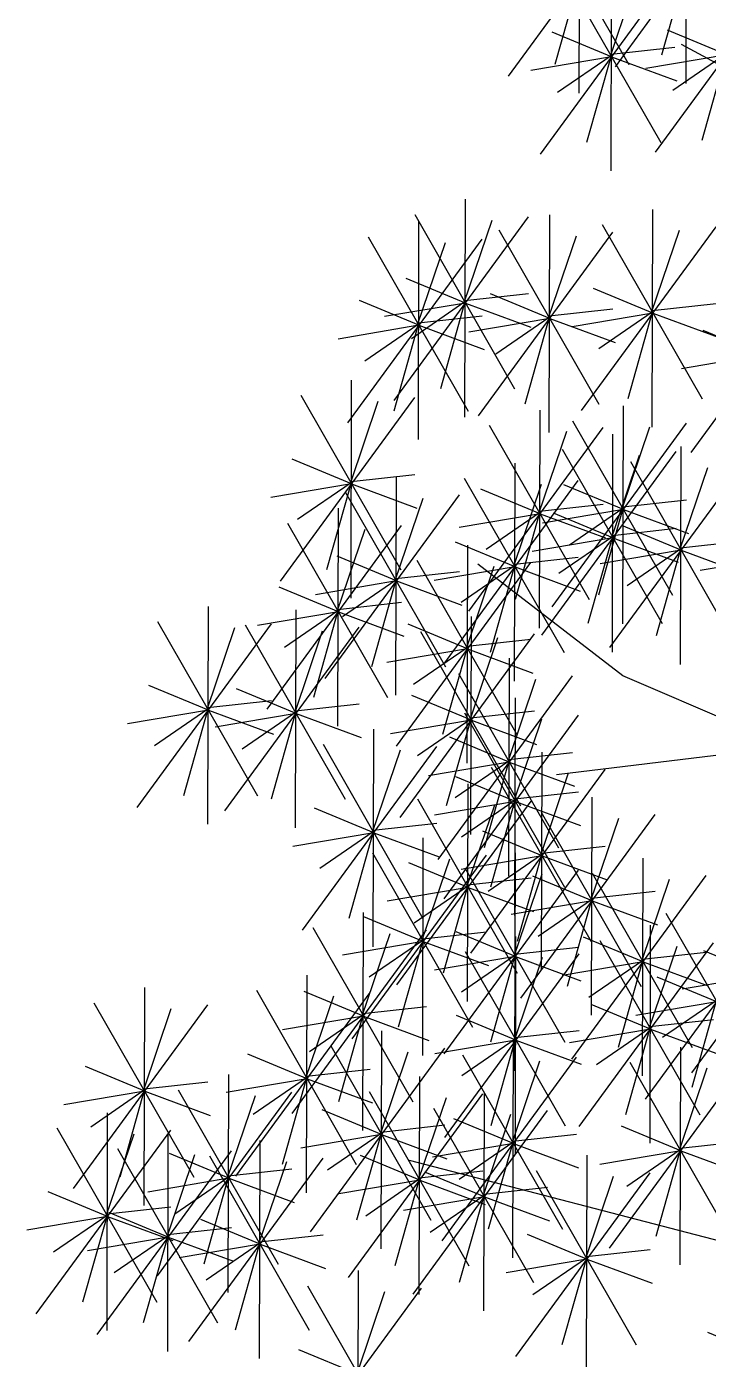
# Model space of a CAD drawing. Header units: millimetres. Extents: x 2478 to 18835, y -4183 to 1193.
# Drawn here: x 2516.1 to 2671.3, y 505.9 to 809.5 of the extents above; entities that cross this region are included whole.
import ezdxf

# ---------------------------------------------------------------- set-up
doc = ezdxf.new("R2010")
doc.units = ezdxf.units.MM
doc.layers.add('01', color=1, linetype='Continuous')

# ---------------------------------------------------------------- blocks, each defined once
blk = doc.blocks.new('Árvore22')
for p, q in [((-1.2117, 10.6445), (-1.213, 10.1482)), ((-1.4551, 10.6227), (-1.4565, 10.1264)), ((-1.3733, 10.1865), (-1.0673, 10.6048)), ((-1.6167, 10.1648), (-1.3107, 10.583)), ((-1.5702, 10.5883), (-1.3425, 10.1912)), ((-1.3825, 10.4454), (-1.3838, 9.9491)), ((-1.544, 9.9874), (-1.238, 10.4057)), ((-1.4558, 10.3887), (-1.5114, 10.1912)), ((-1.4975, 10.4109), (-1.2699, 10.0139)), ((-1.3846, 10.2103), (-1.3213, 10.3977)), ((-1.2816, 9.992), (-0.9756, 10.4103)), ((-1.2123, 10.4105), (-1.268, 10.213)), ((-1.3818, 10.2091), (-1.5171, 10.2653)), ((-1.1194, 10.2138), (-1.2547, 10.27)), ((-1.3831, 10.2149), (-1.238, 10.2309)), ((-0.8222, 10.0223), (-1.223, 10.2369)), ((-1.3818, 10.2091), (-1.5661, 10.178)), ((-1.3831, 10.2114), (-1.5049, 10.1277)), ((-1.3831, 10.2114), (-1.4388, 10.0139)), ((-1.3818, 10.2091), (-1.2331, 10.1542)), ((-1.1194, 10.2138), (-1.3036, 10.1826)), ((-1.1206, 10.216), (-1.2424, 10.1323)), ((-1.1206, 10.216), (-1.1763, 10.0185)), ((-1.7155, 9.8845), (-1.7168, 9.3881)), ((-1.8771, 9.4265), (-1.5711, 9.8447)), ((-1.8305, 9.85), (-1.6029, 9.4529)), ((-1.7177, 9.6494), (-1.6543, 9.8368)), ((-1.5234, 9.8492), (-1.5247, 9.3529)), ((-1.2885, 9.8615), (-1.2899, 9.3652)), ((-1.8215, 9.8336), (-1.8229, 9.3373)), ((-1.685, 9.3912), (-1.379, 9.8095)), ((-1.6385, 9.8148), (-1.4108, 9.4177)), ((-1.4501, 9.4035), (-1.1441, 9.8218)), ((-1.4036, 9.8271), (-1.1759, 9.43)), ((-1.2907, 9.6264), (-1.2273, 9.8138)), ((-1.9831, 9.3756), (-1.6771, 9.7939)), ((-1.9366, 9.7992), (-1.7089, 9.4021)), ((-1.8237, 9.5986), (-1.7603, 9.786)), ((-1.5256, 9.6141), (-1.4622, 9.8015)), ((-1.2005, 9.3078), (-0.8945, 9.7261)), ((-1.7148, 9.6482), (-1.8501, 9.7044)), ((-1.8209, 9.5974), (-1.9562, 9.6536)), ((-1.7161, 9.654), (-1.5711, 9.67)), ((-1.5228, 9.613), (-1.6581, 9.6692)), ((-1.2879, 9.6252), (-1.4232, 9.6815)), ((-1.7148, 9.6482), (-1.8991, 9.6171)), ((-1.7161, 9.6505), (-1.8379, 9.5668)), ((-1.7161, 9.6505), (-1.7718, 9.4529)), ((-1.7148, 9.6482), (-1.5662, 9.5933)), ((-1.524, 9.6187), (-1.379, 9.6348)), ((-1.2879, 9.6252), (-1.4721, 9.5941)), ((-1.2892, 9.6275), (-1.4109, 9.5438)), ((-1.2892, 9.6275), (-1.3448, 9.43)), ((-1.2892, 9.631), (-1.1441, 9.647)), ((-1.2879, 9.6252), (-1.1392, 9.5703)), ((-1.8209, 9.5974), (-2.0051, 9.5662)), ((-1.8222, 9.5996), (-1.9439, 9.5159)), ((-1.8222, 9.5996), (-1.8778, 9.4021)), ((-1.8221, 9.6032), (-1.6771, 9.6192)), ((-1.8209, 9.5974), (-1.6722, 9.5424)), ((-1.5228, 9.613), (-1.707, 9.5818)), ((-1.524, 9.6152), (-1.6458, 9.5315)), ((-1.524, 9.6152), (-1.5797, 9.4177)), ((-1.5228, 9.613), (-1.3741, 9.558)), ((-1.0383, 9.5296), (-1.1736, 9.5858)), ((-1.0383, 9.5296), (-1.2226, 9.4984)), ((-1.9748, 9.4723), (-1.9761, 8.976)), ((-2.1363, 9.0144), (-1.8303, 9.4326)), ((-2.0898, 9.4379), (-1.8621, 9.0408)), ((-1.9769, 9.2373), (-1.9136, 9.4247)), ((-1.3557, 9.4141), (-1.3571, 8.9178)), ((-1.5454, 9.4042), (-1.5468, 8.9079)), ((-1.707, 8.9462), (-1.401, 9.3645)), ((-1.6605, 9.3698), (-1.4328, 8.9727)), ((-1.5476, 9.1691), (-1.4842, 9.3565)), ((-1.5173, 8.9561), (-1.2113, 9.3744)), ((-1.4708, 9.3797), (-1.2431, 8.9826)), ((-1.3579, 9.179), (-1.2945, 9.3664)), ((-1.3795, 9.3494), (-1.3809, 8.8531)), ((-1.2241, 9.3213), (-1.2254, 8.825)), ((-1.9741, 9.2361), (-2.1094, 9.2923)), ((-1.5411, 8.8915), (-1.2351, 9.3097)), ((-1.4946, 9.315), (-1.2669, 8.9179)), ((-1.3817, 9.1144), (-1.3183, 9.3018)), ((-1.6025, 9.2834), (-1.6039, 8.7871)), ((-1.3856, 8.8634), (-1.0796, 9.2816)), ((-1.3391, 9.2869), (-1.1115, 8.8898)), ((-1.2263, 9.0863), (-1.1629, 9.2737)), ((-1.9741, 9.2361), (-2.1584, 9.205)), ((-1.9754, 9.2383), (-2.0972, 9.1547)), ((-1.9754, 9.2383), (-2.0311, 9.0408)), ((-1.9754, 9.2419), (-1.8303, 9.2579)), ((-1.9741, 9.2361), (-1.8254, 9.1811)), ((-1.8726, 9.2512), (-1.8739, 8.7549)), ((-1.7641, 8.8255), (-1.4581, 9.2437)), ((-1.7176, 9.249), (-1.4899, 8.8519)), ((-1.6047, 9.0484), (-1.5413, 9.2358)), ((-1.3551, 9.1779), (-1.4904, 9.2341)), ((-2.0342, 8.7932), (-1.7282, 9.2115)), ((-1.9877, 9.2168), (-1.76, 8.8197)), ((-1.8748, 9.0162), (-1.8114, 9.2036)), ((-1.5448, 9.1679), (-1.6801, 9.2242)), ((-1.3564, 9.1836), (-1.2113, 9.1997)), ((-2.0048, 9.1809), (-2.0061, 8.6846)), ((-1.5448, 9.1679), (-1.7291, 9.1368)), ((-1.5461, 9.1702), (-1.6679, 9.0865)), ((-1.5461, 9.1702), (-1.6018, 8.9727)), ((-1.5461, 9.1737), (-1.401, 9.1898)), ((-1.5448, 9.1679), (-1.3961, 9.113)), ((-1.3551, 9.1779), (-1.5393, 9.1467)), ((-1.3789, 9.1132), (-1.5142, 9.1694)), ((-1.3564, 9.1801), (-1.4781, 9.0964)), ((-1.3564, 9.1801), (-1.412, 8.9826)), ((-1.3551, 9.1779), (-1.2064, 9.1229)), ((-2.1664, 8.7229), (-1.8604, 9.1412)), ((-2.1199, 9.1465), (-1.8922, 8.7494)), ((-1.2234, 9.0851), (-1.3587, 9.1413)), ((-2.007, 8.9458), (-1.9436, 9.1332)), ((-1.3789, 9.1132), (-1.5631, 9.0821)), ((-1.3802, 9.1155), (-1.5019, 9.0318)), ((-1.3802, 9.1155), (-1.4358, 8.9179)), ((-1.3802, 9.119), (-1.2351, 9.135)), ((-1.3789, 9.1132), (-1.2302, 9.0582)), ((-1.2247, 9.0909), (-1.0796, 9.1069)), ((-1.6019, 9.0472), (-1.7372, 9.1034)), ((-1.7105, 9.0966), (-1.7119, 8.6003)), ((-1.2234, 9.0851), (-1.4077, 9.054)), ((-1.2247, 9.0873), (-1.3465, 9.0037)), ((-1.2247, 9.0873), (-1.2804, 8.8898)), ((-1.2234, 9.0851), (-1.0747, 9.0301)), ((-1.872, 9.015), (-2.0073, 9.0712)), ((-1.8721, 8.6387), (-1.5661, 9.0569)), ((-1.8256, 9.0622), (-1.5979, 8.6651)), ((-1.6019, 9.0472), (-1.7862, 9.0161)), ((-1.6032, 9.0494), (-1.7249, 8.9658)), ((-1.7127, 8.8616), (-1.6493, 9.049)), ((-1.6032, 9.0494), (-1.6589, 8.8519)), ((-1.6032, 9.053), (-1.4581, 9.069)), ((-1.6019, 9.0472), (-1.4532, 8.9922)), ((-0.9962, 9.0698), (-1.1804, 9.0387)), ((-1.8732, 9.0172), (-1.995, 8.9335)), ((-1.8732, 9.0172), (-1.9289, 8.8197)), ((-1.8732, 9.0208), (-1.7282, 9.0368)), ((-2.0042, 8.9447), (-2.1395, 9.0009)), ((-1.872, 9.015), (-2.0562, 8.9838)), ((-1.872, 9.015), (-1.7233, 8.96)), ((-2.3011, 8.9571), (-2.3024, 8.4608)), ((-2.0054, 8.9504), (-1.8604, 8.9665)), ((-2.0042, 8.9447), (-2.1884, 8.9135)), ((-2.0054, 8.9469), (-2.1272, 8.8632)), ((-2.1014, 8.9494), (-2.1028, 8.4531)), ((-2.0054, 8.9469), (-2.0611, 8.7494)), ((-2.0042, 8.9447), (-1.8555, 8.8897)), ((-1.702, 8.934), (-1.7034, 8.4377)), ((-2.4627, 8.4991), (-2.1567, 8.9174)), ((-2.4162, 8.9227), (-2.1885, 8.5256)), ((-2.3033, 8.722), (-2.2399, 8.9094)), ((-2.263, 8.4914), (-1.957, 8.9097)), ((-2.2165, 8.915), (-1.9888, 8.5179)), ((-2.1036, 8.7143), (-2.0402, 8.9017)), ((-1.7099, 8.8604), (-1.8452, 8.9166)), ((-1.8171, 8.8996), (-1.5894, 8.5025)), ((-1.8636, 8.476), (-1.5576, 8.8943)), ((-1.7112, 8.8662), (-1.5661, 8.8822)), ((-1.7042, 8.699), (-1.6408, 8.8864)), ((-1.7099, 8.8604), (-1.8941, 8.8293)), ((-1.7112, 8.8626), (-1.8329, 8.779)), ((-1.7112, 8.8626), (-1.7668, 8.6651)), ((-1.7099, 8.8604), (-1.5612, 8.8054)), ((-1.6155, 8.8389), (-1.6169, 8.3426)), ((-1.7306, 8.8045), (-1.5029, 8.4074)), ((-2.3004, 8.7208), (-2.4357, 8.7771)), ((-1.7771, 8.3809), (-1.4711, 8.7992)), ((-1.6177, 8.6038), (-1.5543, 8.7913)), ((-2.3017, 8.7266), (-2.1567, 8.7426)), ((-2.1008, 8.7131), (-2.2361, 8.7694)), ((-1.7014, 8.6978), (-1.8367, 8.754)), ((-1.6018, 8.749), (-1.6031, 8.2527)), ((-2.3004, 8.7208), (-2.4847, 8.6897)), ((-2.3017, 8.7231), (-2.4235, 8.6394)), ((-2.3017, 8.7231), (-2.3574, 8.5256)), ((-2.3004, 8.7208), (-2.1518, 8.6659)), ((-2.1008, 8.7131), (-2.285, 8.682)), ((-2.102, 8.7154), (-2.2238, 8.6317)), ((-2.102, 8.7154), (-2.1577, 8.5179)), ((-2.102, 8.7189), (-1.957, 8.735)), ((-2.1008, 8.7131), (-1.9521, 8.6582)), ((-1.7169, 8.7146), (-1.4892, 8.3175)), ((-1.7027, 8.7036), (-1.5576, 8.7196)), ((-1.7014, 8.6978), (-1.8856, 8.6667)), ((-1.7027, 8.7), (-1.8244, 8.6164)), ((-1.7634, 8.2911), (-1.4574, 8.7093)), ((-1.7027, 8.7), (-1.7584, 8.5025)), ((-1.7014, 8.6978), (-1.5527, 8.6428)), ((-1.604, 8.514), (-1.5406, 8.7014)), ((-1.9242, 8.6778), (-1.9255, 8.1815)), ((-1.6149, 8.6027), (-1.7502, 8.6589)), ((-2.0857, 8.2199), (-1.7797, 8.6381)), ((-2.0392, 8.6434), (-1.8116, 8.2463)), ((-1.9264, 8.4428), (-1.863, 8.6302)), ((-1.6162, 8.6084), (-1.4711, 8.6245)), ((-1.541, 8.6254), (-1.5423, 8.1291)), ((-1.6149, 8.6027), (-1.7992, 8.5715)), ((-1.6162, 8.6049), (-1.738, 8.5212)), ((-1.6162, 8.6049), (-1.6719, 8.4074)), ((-1.656, 8.591), (-1.4284, 8.1939)), ((-1.6149, 8.6027), (-1.4662, 8.5477)), ((-1.6011, 8.5128), (-1.7364, 8.569)), ((-1.7026, 8.1674), (-1.3965, 8.5857)), ((-1.5432, 8.3903), (-1.4798, 8.5777)), ((-1.7093, 8.5532), (-1.7107, 8.0569)), ((-1.6024, 8.5186), (-1.4574, 8.5346)), ((-1.8709, 8.0952), (-1.5649, 8.5135)), ((-1.8244, 8.5188), (-1.5967, 8.1217)), ((-1.6011, 8.5128), (-1.7854, 8.4817)), ((-1.6024, 8.515), (-1.7242, 8.4314)), ((-1.7115, 8.3181), (-1.6481, 8.5055)), ((-1.6024, 8.515), (-1.6581, 8.3175)), ((-1.6011, 8.5128), (-1.4525, 8.4578)), ((-1.4269, 8.5227), (-1.4282, 8.0263)), ((-1.9235, 8.4416), (-2.0588, 8.4978)), ((-1.5885, 8.0647), (-1.2825, 8.4829)), ((-1.542, 8.4882), (-1.3143, 8.0912)), ((-1.4291, 8.2876), (-1.3657, 8.475)), ((-1.9235, 8.4416), (-2.1078, 8.4105)), ((-1.9248, 8.4438), (-2.0466, 8.3602)), ((-1.9248, 8.4438), (-1.9805, 8.2463)), ((-1.9248, 8.4474), (-1.7797, 8.4634)), ((-1.9235, 8.4416), (-1.7748, 8.3866)), ((-1.5403, 8.3892), (-1.6756, 8.4454)), ((-1.8116, 8.4301), (-1.8129, 7.9338)), ((-1.5416, 8.3949), (-1.3965, 8.411)), ((-1.9732, 7.9721), (-1.6672, 8.3904)), ((-1.9266, 8.3957), (-1.699, 7.9986)), ((-1.8138, 8.195), (-1.7504, 8.3824)), ((-1.5403, 8.3892), (-1.7246, 8.358)), ((-1.5416, 8.3914), (-1.6634, 8.3077)), ((-1.6014, 8.3958), (-1.6028, 7.8995)), ((-1.5416, 8.3914), (-1.5973, 8.1939)), ((-1.5403, 8.3892), (-1.3917, 8.3342)), ((-1.311, 8.3838), (-1.3123, 7.8875)), ((-1.7087, 8.317), (-1.844, 8.3732)), ((-1.763, 7.9378), (-1.457, 8.3561)), ((-1.7165, 8.3614), (-1.4888, 7.9643)), ((-1.6036, 8.1607), (-1.5402, 8.3481)), ((-1.426, 8.3494), (-1.1983, 7.9523)), ((-1.7099, 8.3192), (-1.8317, 8.2355)), ((-1.7099, 8.3192), (-1.7656, 8.1217)), ((-1.7099, 8.3227), (-1.5649, 8.3388)), ((-1.4263, 8.2864), (-1.5616, 8.3426)), ((-1.4725, 7.9258), (-1.1665, 8.3441)), ((-1.3131, 8.1487), (-1.2498, 8.3361)), ((-1.7087, 8.317), (-1.8929, 8.2858)), ((-1.7087, 8.317), (-1.56, 8.262)), ((-1.4275, 8.2887), (-1.5493, 8.205)), ((-1.4275, 8.2887), (-1.4832, 8.0912)), ((-1.4275, 8.2922), (-1.2825, 8.3082)), ((-1.1992, 7.8948), (-0.8931, 8.3131)), ((-1.9476, 8.2599), (-1.949, 7.7636)), ((-1.4263, 8.2864), (-1.6105, 8.2553)), ((-1.4263, 8.2864), (-1.2776, 8.2315)), ((-1.2582, 8.2585), (-1.0305, 7.8614)), ((-1.8109, 8.1939), (-1.9462, 8.2501)), ((-1.3047, 7.8349), (-0.9987, 8.2532)), ((-1.2939, 8.2307), (-1.2952, 7.7344)), ((-2.1092, 7.8019), (-1.8032, 8.2202)), ((-2.0627, 8.2255), (-1.835, 7.8284)), ((-1.9498, 8.0249), (-1.8864, 8.2123)), ((-1.8122, 8.1996), (-1.6672, 8.2157)), ((-1.6008, 8.1595), (-1.7361, 8.2158)), ((-1.6006, 8.2056), (-1.6019, 7.7093)), ((-1.3103, 8.1475), (-1.4456, 8.2038)), ((-1.409, 8.1963), (-1.1813, 7.7992)), ((-1.8109, 8.1939), (-1.9952, 8.1627)), ((-1.8122, 8.1961), (-1.934, 8.1124)), ((-1.8122, 8.1961), (-1.8679, 7.9986)), ((-1.8109, 8.1939), (-1.6623, 8.1389)), ((-1.7621, 7.7476), (-1.4561, 8.1659)), ((-1.7156, 8.1712), (-1.488, 7.7741)), ((-1.6021, 8.1653), (-1.457, 8.1813)), ((-1.4555, 7.7727), (-1.1495, 8.191)), ((-1.3116, 8.1533), (-1.1665, 8.1694)), ((-1.2961, 7.9956), (-1.2327, 8.183)), ((-1.0369, 8.1165), (-1.1722, 8.1728)), ((-1.6008, 8.1595), (-1.7851, 8.1284)), ((-1.6021, 8.1618), (-1.7239, 8.0781)), ((-1.6021, 8.1618), (-1.6578, 7.9643)), ((-1.6027, 7.9705), (-1.5394, 8.1579)), ((-1.6008, 8.1595), (-1.4521, 8.1046)), ((-1.3103, 8.1475), (-1.4946, 8.1164)), ((-1.3116, 8.1498), (-1.4334, 8.0661)), ((-1.3116, 8.1498), (-1.3673, 7.9523)), ((-1.3103, 8.1475), (-1.1616, 8.0926)), ((-2.0761, 8.1173), (-2.0774, 7.621)), ((-1.1425, 8.0567), (-1.2778, 8.1129)), ((-1.0369, 8.1165), (-1.2212, 8.0854)), ((-2.446, 8.0889), (-2.4473, 7.5926)), ((-2.2376, 7.6594), (-1.9316, 8.0776)), ((-2.1911, 8.0829), (-1.9634, 7.6858)), ((-1.947, 8.0237), (-2.0823, 8.0799)), ((-2.6075, 7.631), (-2.3015, 8.0492)), ((-2.561, 8.0545), (-2.3334, 7.6574)), ((-2.0782, 7.8823), (-2.0148, 8.0697)), ((-1.9482, 8.0295), (-1.8032, 8.0455)), ((-1.2932, 7.9944), (-1.4285, 8.0507)), ((-1.1425, 8.0567), (-1.3268, 8.0255)), ((-1.1438, 8.0589), (-1.2656, 7.9752)), ((-1.1438, 8.0589), (-1.1995, 7.8614)), ((-2.4481, 7.8539), (-2.3848, 8.0413)), ((-1.947, 8.0237), (-2.1312, 7.9926)), ((-1.9483, 8.0259), (-2.07, 7.9423)), ((-1.9483, 8.0259), (-2.0039, 7.8284)), ((-1.947, 8.0237), (-1.7983, 7.9687)), ((-1.5999, 7.9694), (-1.7352, 8.0256)), ((-1.2945, 8.0002), (-1.1495, 8.0163)), ((-1.9064, 7.9903), (-1.9077, 7.494)), ((-1.6012, 7.9751), (-1.4561, 7.9912)), ((-1.2932, 7.9944), (-1.4775, 7.9633)), ((-1.2945, 7.9967), (-1.4163, 7.913)), ((-1.2945, 7.9967), (-1.3502, 7.7992)), ((-1.2932, 7.9944), (-1.1446, 7.9395)), ((-2.0214, 7.9559), (-1.7938, 7.5588)), ((-1.5999, 7.9694), (-1.7842, 7.9382)), ((-1.6012, 7.9716), (-1.723, 7.8879)), ((-1.6012, 7.9716), (-1.6569, 7.7741)), ((-1.6064, 7.9698), (-1.6077, 7.4735)), ((-1.5999, 7.9694), (-1.4512, 7.9144)), ((-1.2251, 7.9535), (-1.2264, 7.4572)), ((-2.0754, 7.8811), (-2.2107, 7.9373)), ((-2.0679, 7.5324), (-1.7619, 7.9506)), ((-1.9085, 7.7553), (-1.8452, 7.9427)), ((-1.7679, 7.5118), (-1.4619, 7.9301)), ((-1.7214, 7.9354), (-1.4938, 7.5383)), ((-2.4453, 7.8527), (-2.5806, 7.9089)), ((-2.0767, 7.8869), (-1.9316, 7.9029)), ((-1.6085, 7.7347), (-1.5452, 7.9221)), ((-1.3866, 7.4955), (-1.0806, 7.9138)), ((-1.3401, 7.9191), (-1.1124, 7.522)), ((-1.2272, 7.7184), (-1.1639, 7.9058)), ((-2.4466, 7.8585), (-2.3015, 7.8745)), ((-2.0754, 7.8811), (-2.2597, 7.85)), ((-2.2544, 7.8906), (-2.2558, 7.3943)), ((-2.0767, 7.8833), (-2.1985, 7.7997)), ((-2.0767, 7.8833), (-2.1324, 7.6858)), ((-2.0754, 7.8811), (-1.9267, 7.8261)), ((-1.8194, 7.8862), (-1.8207, 7.3899)), ((-2.4453, 7.8527), (-2.6296, 7.8216)), ((-2.4466, 7.8549), (-2.5684, 7.7713)), ((-2.4466, 7.8549), (-2.5023, 7.6574)), ((-2.4453, 7.8527), (-2.2966, 7.7977)), ((-2.416, 7.4326), (-2.11, 7.8509)), ((-2.3695, 7.8562), (-2.1418, 7.4591)), ((-2.2566, 7.6556), (-2.1932, 7.843)), ((-1.981, 7.4282), (-1.675, 7.8465)), ((-1.9344, 7.8518), (-1.7068, 7.4547)), ((-1.8216, 7.6511), (-1.7582, 7.8385)), ((-1.6725, 7.8486), (-1.6738, 7.3522)), ((-2.5307, 7.8037), (-2.532, 7.3074)), ((-1.9057, 7.7541), (-2.041, 7.8103)), ((-1.8341, 7.3906), (-1.5281, 7.8089)), ((-1.7875, 7.8141), (-1.5599, 7.4171)), ((-1.907, 7.7599), (-1.7619, 7.7759)), ((-1.6057, 7.7335), (-1.741, 7.7898)), ((-1.6747, 7.6135), (-1.6113, 7.8009)), ((-1.2244, 7.7172), (-1.3597, 7.7735)), ((-2.6923, 7.3457), (-2.3863, 7.764)), ((-2.6458, 7.7693), (-2.4181, 7.3722)), ((-2.5329, 7.5686), (-2.4695, 7.7561)), ((-2.3924, 7.7566), (-2.3937, 7.2603)), ((-1.9057, 7.7541), (-2.09, 7.723)), ((-1.907, 7.7563), (-2.0288, 7.6727)), ((-1.907, 7.7563), (-1.9627, 7.5588)), ((-1.9057, 7.7541), (-1.757, 7.6991)), ((-1.607, 7.7393), (-1.4619, 7.7553)), ((-2.5539, 7.2986), (-2.2479, 7.7169)), ((-2.5074, 7.7222), (-2.2797, 7.3251)), ((-2.2538, 7.6544), (-2.3891, 7.7106)), ((-2.1832, 7.7403), (-2.1845, 7.244)), ((-1.6057, 7.7335), (-1.79, 7.7024)), ((-1.607, 7.7358), (-1.7288, 7.6521)), ((-1.607, 7.7358), (-1.6627, 7.5383)), ((-1.6057, 7.7335), (-1.457, 7.6786)), ((-1.2244, 7.7172), (-1.4087, 7.6861)), ((-1.2257, 7.7195), (-1.3475, 7.6358)), ((-1.2257, 7.7195), (-1.2814, 7.522)), ((-1.2257, 7.723), (-1.0806, 7.739)), ((-1.2244, 7.7172), (-1.0757, 7.6623)), ((-2.3945, 7.5215), (-2.3312, 7.7089)), ((-2.3447, 7.2824), (-2.0387, 7.7006)), ((-2.2982, 7.7059), (-2.0706, 7.3088)), ((-2.1853, 7.5053), (-2.122, 7.6927)), ((-1.8187, 7.6499), (-1.954, 7.7062)), ((-1.4386, 7.7068), (-1.44, 7.2105)), ((-2.2538, 7.6544), (-2.438, 7.6232)), ((-2.2551, 7.6566), (-2.3768, 7.5729)), ((-2.2551, 7.6566), (-2.3107, 7.4591)), ((-2.255, 7.6602), (-2.11, 7.6762)), ((-2.2538, 7.6544), (-2.1051, 7.5994)), ((-1.8187, 7.6499), (-2.003, 7.6188)), ((-1.82, 7.6522), (-1.9418, 7.5685)), ((-1.82, 7.6522), (-1.8757, 7.4547)), ((-1.82, 7.6557), (-1.675, 7.6717)), ((-1.8187, 7.6499), (-1.6701, 7.595)), ((-1.6718, 7.6123), (-1.8071, 7.6685)), ((-1.6002, 7.2488), (-1.2942, 7.6671)), ((-1.5537, 7.6724), (-1.326, 7.2753)), ((-1.4408, 7.4717), (-1.3774, 7.6591)), ((-2.53, 7.5675), (-2.6653, 7.6237)), ((-1.6731, 7.6181), (-1.5281, 7.6341)), ((-2.5313, 7.5732), (-2.3863, 7.5893)), ((-1.6718, 7.6123), (-1.8561, 7.5812)), ((-1.6731, 7.6146), (-1.7949, 7.5309)), ((-1.6731, 7.6146), (-1.7288, 7.4171)), ((-1.6718, 7.6123), (-1.5232, 7.5574)), ((-2.53, 7.5675), (-2.7143, 7.5363)), ((-2.5313, 7.5697), (-2.6531, 7.486)), ((-2.5313, 7.5697), (-2.587, 7.3722)), ((-2.53, 7.5675), (-2.3814, 7.5125)), ((-2.3917, 7.5204), (-2.527, 7.5766)), ((-2.1825, 7.5041), (-2.3178, 7.5603)), ((-2.393, 7.5261), (-2.2479, 7.5422)), ((-2.3917, 7.5204), (-2.576, 7.4892)), ((-2.393, 7.5226), (-2.5148, 7.4389)), ((-2.393, 7.5226), (-2.4487, 7.3251)), ((-2.3917, 7.5204), (-2.243, 7.4654)), ((-2.1825, 7.5041), (-2.3668, 7.473)), ((-2.1838, 7.5063), (-2.3056, 7.4227)), ((-2.1838, 7.5063), (-2.2395, 7.3088)), ((-2.1838, 7.5099), (-2.0387, 7.5259)), ((-2.1825, 7.5041), (-2.0338, 7.4491)), ((-1.438, 7.4706), (-1.5733, 7.5268)), ((-1.438, 7.4706), (-1.6222, 7.4394)), ((-1.4393, 7.4728), (-1.561, 7.3891)), ((-1.4393, 7.4728), (-1.4949, 7.2753)), ((-1.4392, 7.4763), (-1.2942, 7.4924)), ((-1.438, 7.4706), (-1.2893, 7.4156)), ((-1.9593, 7.4441), (-1.9607, 6.9477)), ((-2.0744, 7.4096), (-1.8467, 7.0126)), ((-2.1209, 6.9861), (-1.8149, 7.4043)), ((-1.9615, 7.209), (-1.8981, 7.3964)), ((-1.0277, 7.2474), (-1.163, 7.3036)), ((-1.9587, 7.2078), (-2.094, 7.264))]:
    blk.add_line(p, q)
at = {"layer": '01'}
for p, q in [((-1.3562, 8.7987), (-1.6865, 9.0532)), ((-0.2729, 8.3345), (-1.3562, 8.7987)), ((-0.9854, 8.6369), (-1.5074, 8.5734)), ((-1.0614, 7.4916), (-1.842, 7.6953))]:
    blk.add_line(p, q, dxfattribs=at)

msp = doc.modelspace()

# ---------------------------------------------------------------- block references
at = {"color": 1, "xscale": 100, "yscale": 100}
msp.add_blockref('Árvore22', (2787.5, -218.29), dxfattribs=at)

doc.saveas('drawing.dxf')
